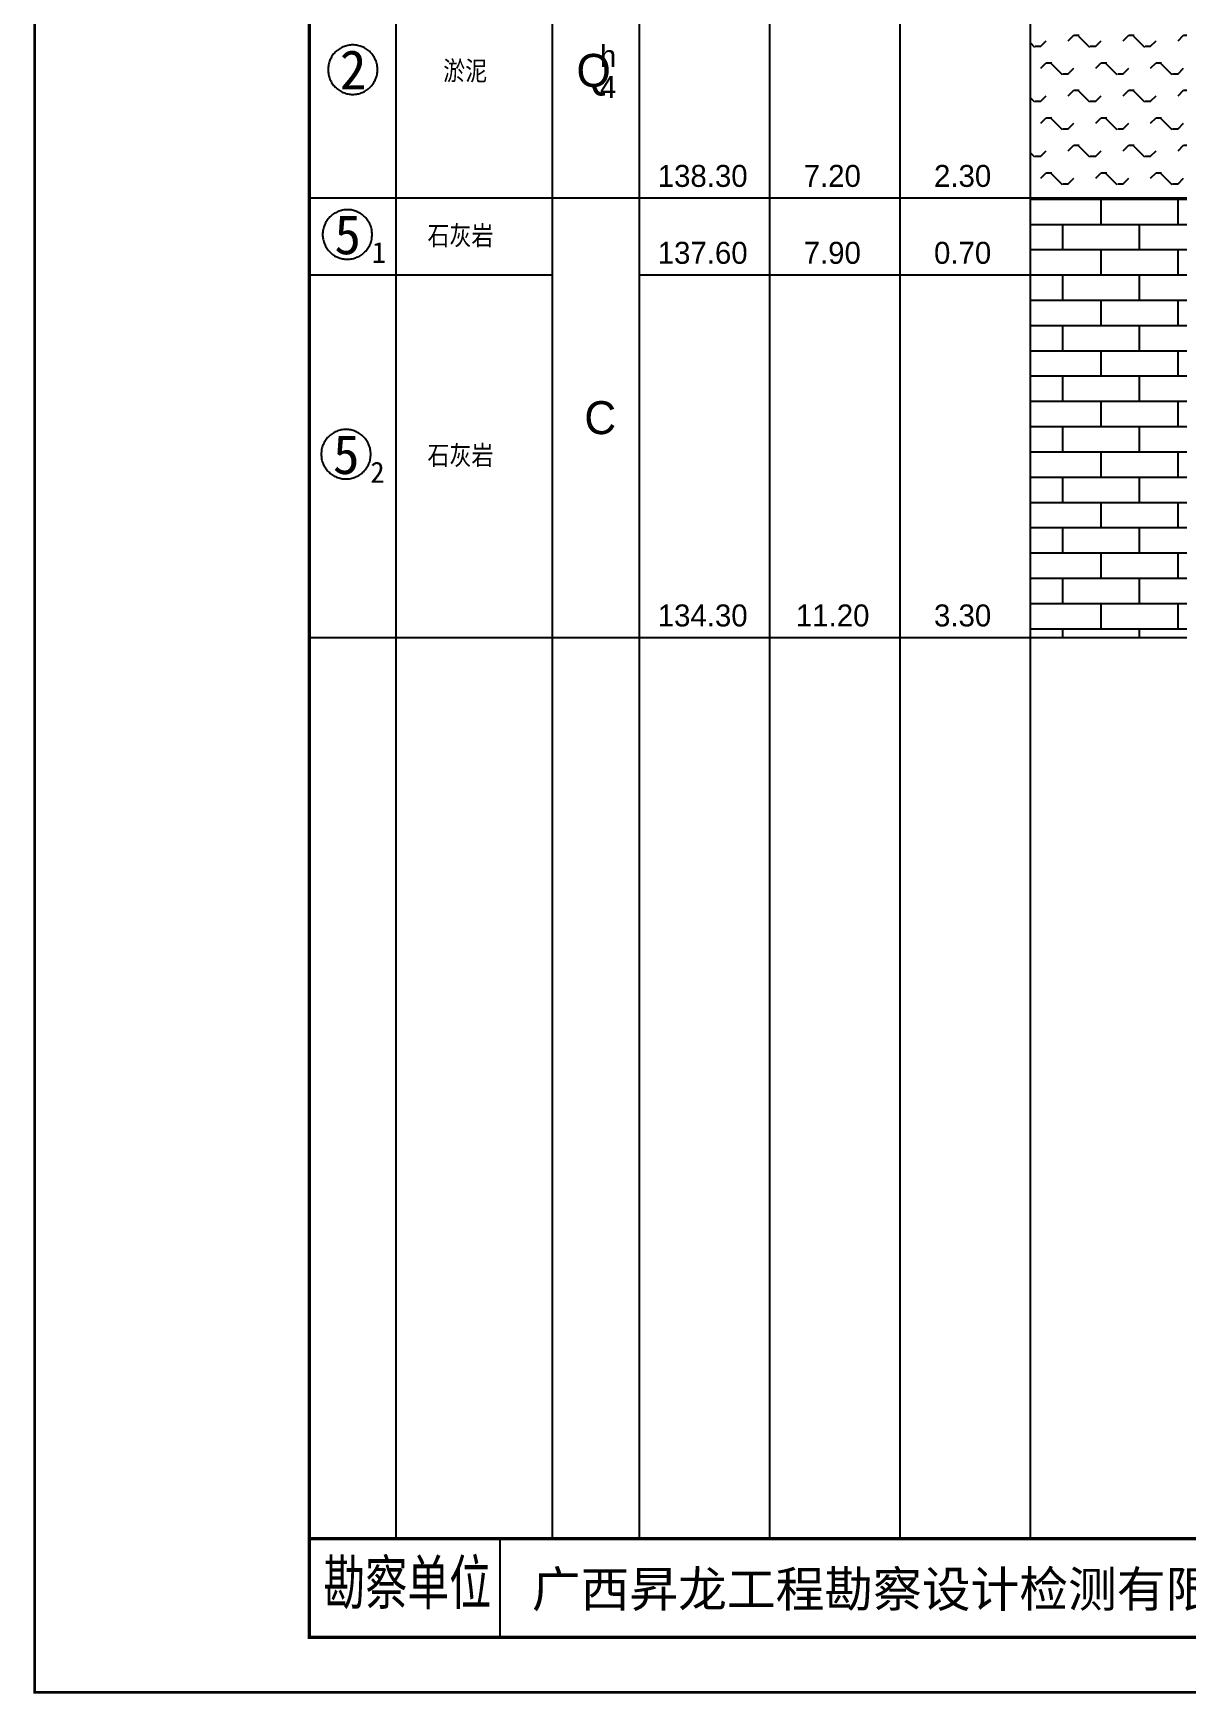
# Model space of a CAD drawing. Header units: millimetres. Extents: x 12489 to 89920, y 4630 to 4927.
# Drawn here: x 26569.3 to 26674.3, y 4629.6 to 4780.7 of the extents above; entities that cross this region are included whole.
import ezdxf
from ezdxf.enums import TextEntityAlignment as Align

# ---------------------------------------------------------------- set-up
doc = ezdxf.new("R2010")
doc.units = ezdxf.units.MM
doc.layers.add('ZZT_TC', color=7, linetype='Continuous')
doc.styles.add('HT', font='simhei.ttf')
doc.styles.add('LZ_FONT', font='', dxfattribs={"width": 0.7, "height": 8})
doc.styles.add('成果图图块', font='', dxfattribs={"height": 2.5})
doc.styles.add('成果图表体', font='Comfont.shx', dxfattribs={"height": 2, "bigfont": 'Hztxt12a.shx'})
doc.styles.get('LZ_FONT').set_extended_font_data('FangSong_GB2312')
doc.styles.get('成果图图块').set_extended_font_data('FangSong_GB2312')
pattern_1 = [(0, (0, 0), (0, 2.3), []), (90, (0, 0), (-3.5, 2.3), [2.3, -2.3])]

# ---------------------------------------------------------------- blocks, each defined once
blk = doc.blocks.new('DCBH-1-1-1055', base_point=(-0.19, -0.11))
at = {"layer": 'ZZT_TC', "color": 7}
blk.add_polyline3d([(-0.19, 2.31, 0), (-0.3, 2.31, 0), (-0.41, 2.3, 0), (-0.52, 2.29, 0), (-0.63, 2.27, 0), (-0.73, 2.24, 0), (-0.84, 2.21, 0), (-0.95, 2.18, 0), (-1.05, 2.14, 0), (-1.15, 2.09, 0), (-1.25, 2.04, 0), (-1.35, 1.99, 0), (-1.44, 1.93, 0), (-1.53, 1.87, 0), (-1.62, 1.8, 0), (-1.7, 1.73, 0), (-1.78, 1.65, 0), (-1.86, 1.57, 0), (-1.93, 1.49, 0), (-2, 1.4, 0), (-2.06, 1.31, 0), (-2.12, 1.22, 0), (-2.17, 1.12, 0), (-2.22, 1.02, 0), (-2.27, 0.92, 0), (-2.31, 0.82, 0), (-2.34, 0.71, 0), (-2.37, 0.61, 0), (-2.4, 0.5, 0), (-2.41, 0.39, 0), (-2.43, 0.28, 0), (-2.44, 0.17, 0), (-2.44, 0.06, 0), (-2.44, -0.05, 0), (-2.43, -0.16, 0), (-2.41, -0.27, 0), (-2.4, -0.38, 0), (-2.37, -0.49, 0), (-2.34, -0.6, 0), (-2.31, -0.7, 0), (-2.27, -0.8, 0), (-2.22, -0.9, 0), (-2.17, -1, 0), (-2.12, -1.1, 0), (-2.06, -1.19, 0), (-2, -1.28, 0), (-1.93, -1.37, 0), (-1.86, -1.45, 0), (-1.78, -1.53, 0), (-1.7, -1.61, 0), (-1.62, -1.68, 0), (-1.53, -1.75, 0), (-1.44, -1.81, 0), (-1.35, -1.87, 0), (-1.25, -1.93, 0), (-1.15, -1.98, 0), (-1.05, -2.02, 0), (-0.95, -2.06, 0), (-0.84, -2.1, 0), (-0.73, -2.13, 0), (-0.63, -2.15, 0), (-0.52, -2.17, 0), (-0.41, -2.18, 0), (-0.3, -2.19, 0), (-0.19, -2.19, 0), (-0.08, -2.19, 0), (0.03, -2.18, 0), (0.14, -2.17, 0), (0.25, -2.15, 0), (0.36, -2.13, 0), (0.47, -2.1, 0), (0.57, -2.06, 0), (0.67, -2.02, 0), (0.77, -1.98, 0), (0.87, -1.93, 0), (0.97, -1.87, 0), (1.06, -1.81, 0), (1.15, -1.75, 0), (1.24, -1.68, 0), (1.32, -1.61, 0), (1.4, -1.53, 0), (1.48, -1.45, 0), (1.55, -1.37, 0), (1.62, -1.28, 0), (1.68, -1.19, 0), (1.74, -1.1, 0), (1.8, -1, 0), (1.85, -0.9, 0), (1.89, -0.8, 0), (1.93, -0.7, 0), (1.97, -0.6, 0), (2, -0.49, 0), (2.02, -0.38, 0), (2.04, -0.27, 0), (2.05, -0.16, 0), (2.06, -0.05, 0), (2.06, 0.06, 0), (2.06, 0.17, 0), (2.05, 0.28, 0), (2.04, 0.39, 0), (2.02, 0.5, 0), (2, 0.61, 0), (1.97, 0.71, 0), (1.93, 0.82, 0), (1.89, 0.92, 0), (1.85, 1.02, 0), (1.8, 1.12, 0), (1.74, 1.22, 0), (1.68, 1.31, 0), (1.62, 1.4, 0), (1.55, 1.49, 0), (1.48, 1.57, 0), (1.4, 1.65, 0), (1.32, 1.73, 0), (1.24, 1.8, 0), (1.15, 1.87, 0), (1.06, 1.93, 0), (0.97, 1.99, 0), (0.87, 2.04, 0), (0.77, 2.09, 0), (0.67, 2.14, 0), (0.57, 2.18, 0), (0.47, 2.21, 0), (0.36, 2.24, 0), (0.25, 2.27, 0), (0.14, 2.29, 0), (0.03, 2.3, 0), (-0.08, 2.31, 0), (-0.19, 2.31, 0)], dxfattribs=at)
at = {"style": '成果图图块'}
blk.add_text('2', height=3.57, dxfattribs=at).set_placement((-0.16, -1.74), align=Align.CENTER)
blk = doc.blocks.new('DCBH-1-1-1056', base_point=(0.3, -0.11))
at = {"layer": 'ZZT_TC', "color": 7}
blk.add_polyline3d([(-0.19, 2.31, 0), (-0.3, 2.31, 0), (-0.41, 2.3, 0), (-0.52, 2.29, 0), (-0.63, 2.27, 0), (-0.73, 2.24, 0), (-0.84, 2.21, 0), (-0.95, 2.18, 0), (-1.05, 2.14, 0), (-1.15, 2.09, 0), (-1.25, 2.04, 0), (-1.35, 1.99, 0), (-1.44, 1.93, 0), (-1.53, 1.87, 0), (-1.62, 1.8, 0), (-1.7, 1.73, 0), (-1.78, 1.65, 0), (-1.86, 1.57, 0), (-1.93, 1.49, 0), (-2, 1.4, 0), (-2.06, 1.31, 0), (-2.12, 1.22, 0), (-2.17, 1.12, 0), (-2.22, 1.02, 0), (-2.27, 0.92, 0), (-2.31, 0.82, 0), (-2.34, 0.71, 0), (-2.37, 0.61, 0), (-2.4, 0.5, 0), (-2.41, 0.39, 0), (-2.43, 0.28, 0), (-2.44, 0.17, 0), (-2.44, 0.06, 0), (-2.44, -0.05, 0), (-2.43, -0.16, 0), (-2.41, -0.27, 0), (-2.4, -0.38, 0), (-2.37, -0.49, 0), (-2.34, -0.6, 0), (-2.31, -0.7, 0), (-2.27, -0.8, 0), (-2.22, -0.9, 0), (-2.17, -1, 0), (-2.12, -1.1, 0), (-2.06, -1.19, 0), (-2, -1.28, 0), (-1.93, -1.37, 0), (-1.86, -1.45, 0), (-1.78, -1.53, 0), (-1.7, -1.61, 0), (-1.62, -1.68, 0), (-1.53, -1.75, 0), (-1.44, -1.81, 0), (-1.35, -1.87, 0), (-1.25, -1.93, 0), (-1.15, -1.98, 0), (-1.05, -2.02, 0), (-0.95, -2.06, 0), (-0.84, -2.1, 0), (-0.73, -2.13, 0), (-0.63, -2.15, 0), (-0.52, -2.17, 0), (-0.41, -2.18, 0), (-0.3, -2.19, 0), (-0.19, -2.19, 0), (-0.08, -2.19, 0), (0.03, -2.18, 0), (0.14, -2.17, 0), (0.25, -2.15, 0), (0.36, -2.13, 0), (0.47, -2.1, 0), (0.57, -2.06, 0), (0.67, -2.02, 0), (0.77, -1.98, 0), (0.87, -1.93, 0), (0.97, -1.87, 0), (1.06, -1.81, 0), (1.15, -1.75, 0), (1.24, -1.68, 0), (1.32, -1.61, 0), (1.4, -1.53, 0), (1.48, -1.45, 0), (1.55, -1.37, 0), (1.62, -1.28, 0), (1.68, -1.19, 0), (1.74, -1.1, 0), (1.8, -1, 0), (1.85, -0.9, 0), (1.89, -0.8, 0), (1.93, -0.7, 0), (1.97, -0.6, 0), (2, -0.49, 0), (2.02, -0.38, 0), (2.04, -0.27, 0), (2.05, -0.16, 0), (2.06, -0.05, 0), (2.06, 0.06, 0), (2.06, 0.17, 0), (2.05, 0.28, 0), (2.04, 0.39, 0), (2.02, 0.5, 0), (2, 0.61, 0), (1.97, 0.71, 0), (1.93, 0.82, 0), (1.89, 0.92, 0), (1.85, 1.02, 0), (1.8, 1.12, 0), (1.74, 1.22, 0), (1.68, 1.31, 0), (1.62, 1.4, 0), (1.55, 1.49, 0), (1.48, 1.57, 0), (1.4, 1.65, 0), (1.32, 1.73, 0), (1.24, 1.8, 0), (1.15, 1.87, 0), (1.06, 1.93, 0), (0.97, 1.99, 0), (0.87, 2.04, 0), (0.77, 2.09, 0), (0.67, 2.14, 0), (0.57, 2.18, 0), (0.47, 2.21, 0), (0.36, 2.24, 0), (0.25, 2.27, 0), (0.14, 2.29, 0), (0.03, 2.3, 0), (-0.08, 2.31, 0), (-0.19, 2.31, 0)], dxfattribs=at)
at = {"style": '成果图图块'}
blk.add_text('5', height=3.57, dxfattribs=at).set_placement((-0.16, -1.74), align=Align.CENTER)
blk.add_text('1', height=1.91, dxfattribs=at).set_placement((2.03, -2.53))
blk = doc.blocks.new('DCBH-1-1-1057', base_point=(0.43, -0.11))
at = {"layer": 'ZZT_TC', "color": 7}
blk.add_polyline3d([(-0.19, 2.31, 0), (-0.3, 2.31, 0), (-0.41, 2.3, 0), (-0.52, 2.29, 0), (-0.63, 2.27, 0), (-0.73, 2.24, 0), (-0.84, 2.21, 0), (-0.95, 2.18, 0), (-1.05, 2.14, 0), (-1.15, 2.09, 0), (-1.25, 2.04, 0), (-1.35, 1.99, 0), (-1.44, 1.93, 0), (-1.53, 1.87, 0), (-1.62, 1.8, 0), (-1.7, 1.73, 0), (-1.78, 1.65, 0), (-1.86, 1.57, 0), (-1.93, 1.49, 0), (-2, 1.4, 0), (-2.06, 1.31, 0), (-2.12, 1.22, 0), (-2.17, 1.12, 0), (-2.22, 1.02, 0), (-2.27, 0.92, 0), (-2.31, 0.82, 0), (-2.34, 0.71, 0), (-2.37, 0.61, 0), (-2.4, 0.5, 0), (-2.41, 0.39, 0), (-2.43, 0.28, 0), (-2.44, 0.17, 0), (-2.44, 0.06, 0), (-2.44, -0.05, 0), (-2.43, -0.16, 0), (-2.41, -0.27, 0), (-2.4, -0.38, 0), (-2.37, -0.49, 0), (-2.34, -0.6, 0), (-2.31, -0.7, 0), (-2.27, -0.8, 0), (-2.22, -0.9, 0), (-2.17, -1, 0), (-2.12, -1.1, 0), (-2.06, -1.19, 0), (-2, -1.28, 0), (-1.93, -1.37, 0), (-1.86, -1.45, 0), (-1.78, -1.53, 0), (-1.7, -1.61, 0), (-1.62, -1.68, 0), (-1.53, -1.75, 0), (-1.44, -1.81, 0), (-1.35, -1.87, 0), (-1.25, -1.93, 0), (-1.15, -1.98, 0), (-1.05, -2.02, 0), (-0.95, -2.06, 0), (-0.84, -2.1, 0), (-0.73, -2.13, 0), (-0.63, -2.15, 0), (-0.52, -2.17, 0), (-0.41, -2.18, 0), (-0.3, -2.19, 0), (-0.19, -2.19, 0), (-0.08, -2.19, 0), (0.03, -2.18, 0), (0.14, -2.17, 0), (0.25, -2.15, 0), (0.36, -2.13, 0), (0.47, -2.1, 0), (0.57, -2.06, 0), (0.67, -2.02, 0), (0.77, -1.98, 0), (0.87, -1.93, 0), (0.97, -1.87, 0), (1.06, -1.81, 0), (1.15, -1.75, 0), (1.24, -1.68, 0), (1.32, -1.61, 0), (1.4, -1.53, 0), (1.48, -1.45, 0), (1.55, -1.37, 0), (1.62, -1.28, 0), (1.68, -1.19, 0), (1.74, -1.1, 0), (1.8, -1, 0), (1.85, -0.9, 0), (1.89, -0.8, 0), (1.93, -0.7, 0), (1.97, -0.6, 0), (2, -0.49, 0), (2.02, -0.38, 0), (2.04, -0.27, 0), (2.05, -0.16, 0), (2.06, -0.05, 0), (2.06, 0.06, 0), (2.06, 0.17, 0), (2.05, 0.28, 0), (2.04, 0.39, 0), (2.02, 0.5, 0), (2, 0.61, 0), (1.97, 0.71, 0), (1.93, 0.82, 0), (1.89, 0.92, 0), (1.85, 1.02, 0), (1.8, 1.12, 0), (1.74, 1.22, 0), (1.68, 1.31, 0), (1.62, 1.4, 0), (1.55, 1.49, 0), (1.48, 1.57, 0), (1.4, 1.65, 0), (1.32, 1.73, 0), (1.24, 1.8, 0), (1.15, 1.87, 0), (1.06, 1.93, 0), (0.97, 1.99, 0), (0.87, 2.04, 0), (0.77, 2.09, 0), (0.67, 2.14, 0), (0.57, 2.18, 0), (0.47, 2.21, 0), (0.36, 2.24, 0), (0.25, 2.27, 0), (0.14, 2.29, 0), (0.03, 2.3, 0), (-0.08, 2.31, 0), (-0.19, 2.31, 0)], dxfattribs=at)
at = {"style": '成果图图块'}
blk.add_text('5', height=3.57, dxfattribs=at).set_placement((-0.16, -1.74), align=Align.CENTER)
blk.add_text('2', height=1.91, dxfattribs=at).set_placement((2.03, -2.53))
blk = doc.blocks.new('钻孔柱状图路桥昇龙制图梁世成校核莫家里.dwg65', base_point=(25, 236))
blk.add_line((42.36, 5), (42.36, 14))
blk.add_line((42.36, 5), (42.36, 14))
for points, const_width in [([(0, 0), (210, 0), (210, 297), (0, 297)], 0.25), ([(25, 5), (205, 5), (205, 292), (25, 292)], 0.3)]:
    blk.add_lwpolyline(points, close=True, dxfattribs=dict(const_width=const_width))
at = {"const_width": 0.3}
blk.add_lwpolyline([(25, 14), (205, 14)], dxfattribs=at)
at = {"style": 'LZ_FONT', "width": 0.7}
blk.add_text('勘察单位', height=4, dxfattribs=at).set_placement((26.27, 8))
at = {"style": 'HT'}
blk.add_text('广西昇龙工程勘察设计检测有限公司', height=3.2514, dxfattribs=at).set_placement((45.25, 7.77))

msp = doc.modelspace()

# ---------------------------------------------------------------- hatches: boundary and pattern name
at = {"linetype": 'Continuous'}
h = msp.add_hatch(dxfattribs=at)
h.set_pattern_fill('GKYN', scale=0.5, style=0, pattern_type=2)
h.set_pattern_definition([(45, (-1.5, 0), (-2.50000007, 2.50000007), [0.707107, -2.828427]), (0, (-1, 0.5), (2.5, 2.5), [0.5, -4.5]), (315, (-0.5, 0.5), (4.99998953, -1.06e-05), [1.414214, -2.12132]), (0, (0.5, -0.5), (2.5, 2.5), [0.5, -4.5]), (45, (1, -0.5), (-2.50000007, 2.50000007), [0.707107, -2.828427])])
h.paths.add_polyline_path([(26660.06, 4765.71), (26674.29, 4765.71), (26674.29, 4788.71), (26660.06, 4788.71)])
h = msp.add_hatch(dxfattribs=at)
h.set_pattern_fill('GKSHY', scale=0.5, style=0, pattern_type=2)
h.set_pattern_definition(pattern_1)
h.paths.add_polyline_path([(26660.06, 4758.71), (26674.29, 4758.71), (26674.29, 4765.71), (26660.06, 4765.71)])
h = msp.add_hatch(dxfattribs=at)
h.set_pattern_fill('GKSHY', scale=0.5, style=0, pattern_type=2)
h.set_pattern_definition(pattern_1)
h.paths.add_polyline_path([(26660.06, 4725.71), (26674.29, 4725.71), (26674.29, 4758.71), (26660.06, 4758.71)])

# ---------------------------------------------------------------- linework, layer by layer
at = {"color": 0}
for p, q in [((26594.45, 4765.71), (26594.45, 4788.71)), ((26602.35, 4765.71), (26602.35, 4788.71)), ((26594.45, 4765.71), (26602.35, 4765.71)), ((26594.45, 4765.71), (26602.35, 4765.71)), ((26594.45, 4758.71), (26594.45, 4765.71)), ((26602.35, 4758.71), (26602.35, 4765.71)), ((26594.45, 4758.71), (26602.35, 4758.71)), ((26594.45, 4758.71), (26602.35, 4758.71)), ((26594.45, 4725.71), (26594.45, 4758.71)), ((26602.35, 4725.71), (26602.35, 4758.71)), ((26594.45, 4725.71), (26602.35, 4725.71))]:
    msp.add_line(p, q, dxfattribs=at)
for points in [[(26594.45, 4643.71), (26594.45, 4837.71)], [(26602.35, 4643.71), (26602.35, 4837.71)], [(26602.35, 4643.71), (26602.35, 4837.71)], [(26616.58, 4643.71), (26616.58, 4837.71)], [(26616.58, 4643.71), (26616.58, 4837.71)], [(26624.49, 4643.71), (26624.49, 4837.71)], [(26624.49, 4643.71), (26624.49, 4837.71)], [(26636.35, 4643.71), (26636.35, 4837.71)], [(26636.35, 4643.71), (26636.35, 4837.71)], [(26648.2, 4643.71), (26648.2, 4837.71)], [(26648.2, 4643.71), (26648.2, 4837.71)], [(26660.06, 4643.71), (26660.06, 4837.71)], [(26660.06, 4643.71), (26660.06, 4837.71)], [(26602.35, 4765.71), (26602.35, 4788.71)], [(26616.58, 4765.71), (26616.58, 4788.71)], [(26616.58, 4765.71), (26616.58, 4788.71)], [(26624.49, 4765.71), (26624.49, 4788.71)], [(26624.49, 4765.71), (26624.49, 4788.71)], [(26636.35, 4765.71), (26636.35, 4788.71)], [(26636.35, 4765.71), (26636.35, 4788.71)], [(26648.2, 4765.71), (26648.2, 4788.71)], [(26648.2, 4765.71), (26648.2, 4788.71)], [(26660.06, 4765.71), (26660.06, 4788.71)], [(26602.35, 4765.71), (26616.58, 4765.71)], [(26602.35, 4765.71), (26616.58, 4765.71)], [(26602.35, 4758.71), (26602.35, 4765.71)], [(26616.58, 4758.71), (26616.58, 4765.71)], [(26616.58, 4765.71), (26624.49, 4765.71)], [(26616.58, 4765.71), (26624.49, 4765.71)], [(26616.58, 4725.71), (26616.58, 4765.71)], [(26624.49, 4725.71), (26624.49, 4765.71)], [(26624.49, 4765.71), (26636.35, 4765.71)], [(26624.49, 4765.71), (26636.35, 4765.71)], [(26624.49, 4758.71), (26624.49, 4765.71)], [(26636.35, 4758.71), (26636.35, 4765.71)], [(26636.35, 4765.71), (26648.2, 4765.71)], [(26636.35, 4765.71), (26648.2, 4765.71)], [(26636.35, 4758.71), (26636.35, 4765.71)], [(26648.2, 4758.71), (26648.2, 4765.71)], [(26648.2, 4765.71), (26660.06, 4765.71)], [(26648.2, 4765.71), (26660.06, 4765.71)], [(26648.2, 4758.71), (26648.2, 4765.71)], [(26660.06, 4758.71), (26660.06, 4765.71)], [(26602.35, 4758.71), (26616.58, 4758.71)], [(26602.35, 4758.71), (26616.58, 4758.71)], [(26602.35, 4725.71), (26602.35, 4758.71)], [(26616.58, 4725.71), (26616.58, 4758.71)], [(26624.49, 4758.71), (26636.35, 4758.71)], [(26624.49, 4758.71), (26636.35, 4758.71)], [(26624.49, 4725.71), (26624.49, 4758.71)], [(26636.35, 4725.71), (26636.35, 4758.71)], [(26636.35, 4758.71), (26648.2, 4758.71)], [(26636.35, 4758.71), (26648.2, 4758.71)], [(26636.35, 4725.71), (26636.35, 4758.71)], [(26648.2, 4725.71), (26648.2, 4758.71)], [(26648.2, 4758.71), (26660.06, 4758.71)], [(26648.2, 4758.71), (26660.06, 4758.71)], [(26648.2, 4725.71), (26648.2, 4758.71)], [(26660.06, 4725.71), (26660.06, 4758.71)], [(26602.35, 4725.71), (26616.58, 4725.71)], [(26616.58, 4725.71), (26624.49, 4725.71)], [(26624.49, 4725.71), (26636.35, 4725.71)], [(26636.35, 4725.71), (26648.2, 4725.71)], [(26648.2, 4725.71), (26660.06, 4725.71)], [(26594.45, 4643.71), (26602.35, 4643.71)], [(26602.35, 4643.71), (26616.58, 4643.71)], [(26616.58, 4643.71), (26624.49, 4643.71)], [(26624.49, 4643.71), (26636.35, 4643.71)], [(26636.35, 4643.71), (26648.2, 4643.71)], [(26648.2, 4643.71), (26660.06, 4643.71)], [(26660.06, 4643.71), (26674.29, 4643.71)]]:
    msp.add_lwpolyline(points, dxfattribs=at)
at = {"color": 7, "flags": 128}
for points in [[(26660.06, 4765.71), (26674.29, 4765.71)], [(26660.06, 4758.71), (26674.29, 4758.71)], [(26660.06, 4725.71), (26674.29, 4725.71)]]:
    msp.add_lwpolyline(points, dxfattribs=at)

# ---------------------------------------------------------------- block references
for name, p in [('钻孔柱状图路桥昇龙制图梁世成校核莫家里.dwg65', (26594.45, 4865.71)), ('DCBH-1-1-1055', (26598.4, 4777.21)), ('DCBH-1-1-1056', (26598.4, 4762.21)), ('DCBH-1-1-1057', (26598.4, 4742.21))]:
    msp.add_blockref(name, p)

# ---------------------------------------------------------------- texts
at = {"color": 0, "style": '成果图表体'}
for s, height, p in [('淤泥', 2, (26606.63, 4776.21)), ('Q', 3, (26618.76, 4775.81)), ('h', 2, (26620.89, 4777.61)), ('4', 2, (26620.89, 4774.81)), ('138.30', 2, (26626.15, 4766.71)), ('7.20', 2, (26639.43, 4766.71)), ('2.30', 2, (26651.29, 4766.71)), ('石灰岩', 2, (26605.2, 4761.21)), ('137.60', 2, (26626.15, 4759.71)), ('7.90', 2, (26639.43, 4759.71)), ('0.70', 2, (26651.29, 4759.71)), ('C', 3, (26619.47, 4744.21)), ('石灰岩', 2, (26605.2, 4741.21)), ('134.30', 2, (26626.15, 4726.71)), ('11.20', 2, (26638.72, 4726.71)), ('3.30', 2, (26651.29, 4726.71))]:
    msp.add_text(s, height=height, dxfattribs=at).set_placement(p)

doc.saveas('drawing.dxf')
